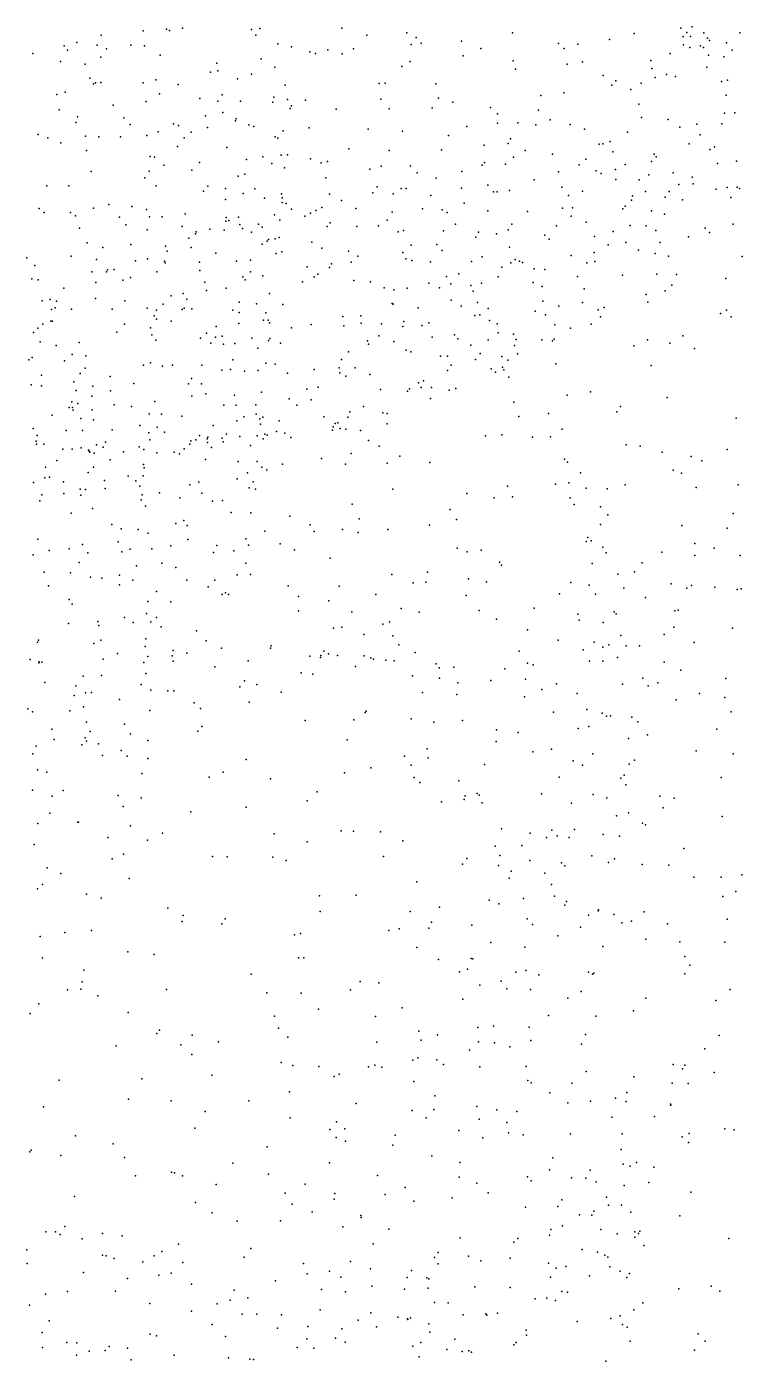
# Model space of a CAD drawing. Header units: metres. Extents: x -24.3 to 24.3, y -27.7 to 27.7.
# Drawn here: x 0.815 to 2.197, y -5.154 to -2.574 of the extents above; entities that cross this region are included whole.
import ezdxf

# ---------------------------------------------------------------- set-up
doc = ezdxf.new("R2010")
doc.units = ezdxf.units.M

msp = doc.modelspace()

# ---------------------------------------------------------------- linework, layer by layer
for p in [(1.085, -2.5789, 14.8495), (1.1156, -2.577, -6.9362), (1.249, -2.5796, -13.541), (1.2653, -2.5776, -8.8305), (1.4235, -2.5774, 14.67), (2.078, -2.5774, -28.8813), (2.1004, -2.5744, -12.3271), (0.9114, -2.6047, -13.5696), (0.9585, -2.5911, 9.9165), (1.0396, -2.5827, -3.152), (1.0903, -2.5815, 9.822), (1.2576, -2.5907, -7.2976), (1.4716, -2.5909, -13.4601), (1.5491, -2.5861, 10.4299), (1.5671, -2.5956, 9.549), (1.6548, -2.6025, 14.4863), (1.7531, -2.5864, -9.1632), (1.9406, -2.5992, -9.6224), (1.9884, -2.5877, 13.6384), (2.0828, -2.5932, -9.9064), (2.0901, -2.5859, -12.428), (2.0972, -2.5932, -12.1393), (2.1224, -2.5862, 24.7934), (2.1296, -2.5969, -10.0109), (2.1338, -2.6012, 13.2084), (2.192, -2.5862, 24.8951), (0.8264, -2.6259, 23.5468), (0.8871, -2.6113, -2.8687), (0.8938, -2.6195, 23.8898), (0.9506, -2.6098, -6.6113), (0.9689, -2.6171, -3.0043), (1.0161, -2.61, -3.3825), (1.0424, -2.6117, -13.5454), (1.0723, -2.6294, -6.824), (1.2995, -2.6077, -7.4637), (1.3263, -2.6134, -7.8506), (1.3616, -2.623, -13.4847), (1.3725, -2.6261, -8.9543), (1.3966, -2.619, 8.2476), (1.4239, -2.6268, -24.4037), (1.4461, -2.617, 9.543), (1.5573, -2.6091, 10.1223), (1.577, -2.606, -2.4255), (1.6575, -2.6307, -9.1128), (1.692, -2.6168, 11.4622), (1.842, -2.6069, -9.4158), (1.8532, -2.6165, -13.0829), (1.8796, -2.6083, -9.5081), (2.0577, -2.6259, -12.5603), (2.0833, -2.6094, 24.9473), (2.0956, -2.6143, -2.7984), (2.1164, -2.6112, 24.6147), (2.1218, -2.6143, -12.0182), (2.1316, -2.6292, 13.5189), (2.1667, -2.6058, 9.8444), (2.1776, -2.6196, 25.0834), (0.8798, -2.6418, 14.9427), (0.9276, -2.6466, -3.6885), (0.958, -2.6336, 23.62), (1.1817, -2.6448, -8.7489), (1.2675, -2.6363, -8.2326), (1.294, -2.6527, -8.0895), (1.5391, -2.6511, -9.0651), (1.5553, -2.6417, -13.3585), (1.7541, -2.6407, -13.164), (1.7591, -2.6567, -9.3222), (1.8585, -2.6466, 9.5216), (1.8883, -2.642, 14.1879), (2.0201, -2.6397, 9.6315), (2.0221, -2.6552, -12.7422), (2.1287, -2.6528, 25.1967), (2.1613, -2.6324, 24.2489), (0.9368, -2.6736, -2.9288), (0.9576, -2.6821, 24.0911), (1.0644, -2.6774, -3.2713), (1.1697, -2.662, -8.6226), (1.1839, -2.6595, 9.6547), (1.2218, -2.675, -8.4426), (1.2487, -2.6662, -8.8783), (1.9284, -2.6685, 24.837), (1.9528, -2.6791, -12.9105), (2.0284, -2.6725, -9.943), (2.0505, -2.667, -12.2882), (2.0681, -2.6705, 24.4668), (2.1571, -2.6806, 24.1351), (2.1686, -2.6775, -10.272), (0.8728, -2.7052, -3.808), (0.8891, -2.7007, 23.3631), (0.9439, -2.685, 9.8409), (0.9479, -2.6831, -13.4717), (1.0398, -2.6832, 9.7584), (1.0709, -2.7044, -13.458), (1.1073, -2.686, 7.7132), (1.1924, -2.7063, -13.4375), (1.3142, -2.6872, -7.6722), (1.4953, -2.6843, 9.0727), (1.5073, -2.6834, 9.4605), (1.6049, -2.6849, 11.1154), (1.8078, -2.7077, -13.0864), (1.8524, -2.7025, 24.9477), (1.945, -2.6873, -9.7974), (1.982, -2.6956, 25.1477), (2.0017, -2.6833, 24.5647), (2.1658, -2.707, -10.4306), (0.9819, -2.7263, -3.0086), (1.0453, -2.7192, -3.4013), (1.1494, -2.713, 23.872), (1.1841, -2.7185, 23.7403), (1.2279, -2.7185, -16.8502), (1.2899, -2.7201, -13.41), (1.2919, -2.7107, -7.4647), (1.3187, -2.7149, -7.7717), (1.3236, -2.7324, -7.971), (1.3261, -2.7276, -24.7395), (1.3534, -2.7163, -26.2088), (1.4123, -2.7338, -9.0733), (1.4987, -2.7143, 9.9234), (1.5147, -2.7331, -9.143), (1.5982, -2.7312, -26.895), (1.6104, -2.7123, -9.1829), (1.638, -2.7205, -13.2376), (1.7105, -2.7306, -9.3975), (1.997, -2.7242, -12.4642), (0.8771, -2.7348, -13.3939), (0.9098, -2.7599, 24.2314), (0.9129, -2.7486, 7.5124), (1.0023, -2.7508, -6.6887), (1.1599, -2.7469, -7.1059), (1.1936, -2.7401, 14.9226), (1.2178, -2.7564, 9.5636), (1.219, -2.7526, 23.554), (1.7244, -2.7428, 9.4112), (1.7636, -2.76, 24.7807), (1.8034, -2.7358, -9.5962), (1.8257, -2.7543, 24.662), (2.0023, -2.7502, -12.2071), (2.0536, -2.7539, -10.1757), (2.1625, -2.7416, -10.54), (2.1823, -2.7408, 9.7161), (0.8371, -2.7826, 15.2847), (1.0143, -2.7635, -13.3988), (1.047, -2.7847, 23.3205), (1.0688, -2.7776, -3.2984), (1.0985, -2.762, -1.954), (1.1079, -2.7651, 15.0271), (1.1321, -2.7781, -8.7618), (1.1642, -2.7694, -8.6436), (1.2435, -2.7642, -7.2877), (1.2537, -2.7674, -8.9742), (1.3103, -2.7759, 23.6868), (1.3602, -2.7696, 14.872), (1.4742, -2.7726, 10.2827), (1.5405, -2.7766, 14.7417), (1.6296, -2.7848, -9.3619), (1.665, -2.767, 14.6144), (1.7241, -2.7611, -13.1412), (1.798, -2.7644, 14.4538), (1.8645, -2.7634, -9.8102), (1.8919, -2.7722, 25.2483), (1.9755, -2.7784, -12.314), (2.0763, -2.7683, 24.2392), (2.1092, -2.7631, 25.3594), (2.1156, -2.7837, 24.0821), (2.1577, -2.7623, 23.9533), (0.8555, -2.7892, -2.8078), (0.8806, -2.7988, 23.176), (0.9283, -2.786, -3.76), (0.9539, -2.7875, 15.1254), (0.9962, -2.7874, -3.6004), (1.1059, -2.8058, 24.1711), (1.1188, -2.7891, -7.0182), (1.2014, -2.8078, 23.3603), (1.2944, -2.7873, -7.6263), (1.2999, -2.7901, 9.4737), (1.4369, -2.8102, 9.6169), (1.6981, -2.8032, -9.5579), (1.7446, -2.7999, -9.6638), (1.7495, -2.7912, 12.0192), (1.9203, -2.8013, -10.0487), (1.9278, -2.8006, -12.6749), (1.9415, -2.7966, -12.5568), (2.0944, -2.801, 9.578), (2.1344, -2.8116, -10.6105), (2.1431, -2.8068, -11.8084), (0.9302, -2.8135, -2.9129), (1.0531, -2.8255, -3.153), (1.0616, -2.8268, -3.4665), (1.1483, -2.837, -13.3262), (1.2392, -2.8311, 15.0023), (1.271, -2.8262, -8.2425), (1.3063, -2.8229, 23.4486), (1.3184, -2.8218, -9.1148), (1.363, -2.8298, 23.7958), (1.3957, -2.8349, 23.6011), (1.515, -2.8139, -16.8341), (1.6158, -2.8123, 9.3592), (1.699, -2.8366, 25.0473), (1.7553, -2.8263, 14.5605), (1.7778, -2.8134, -13.066), (1.8301, -2.821, -9.9231), (1.8946, -2.8304, -12.8386), (1.9469, -2.8161, 14.3081), (2.0217, -2.8348, -11.9661), (2.0266, -2.8206, -28.2878), (2.0308, -2.8257, -24.0585), (2.1859, -2.8341, 23.4322), (0.9389, -2.8546, 15.4264), (1.0512, -2.8535, -13.3069), (1.0799, -2.8422, 15.2168), (1.1337, -2.8517, 9.5674), (1.2234, -2.8631, -8.4402), (1.2362, -2.8596, -7.3661), (1.2879, -2.839, 24.0197), (1.3124, -2.8475, -7.9515), (1.3832, -2.8376, 8.766), (1.4777, -2.8499, -9.2645), (1.4996, -2.8443, 10.81), (1.5563, -2.8431, -13.2253), (1.5687, -2.8568, -2.3505), (1.655, -2.854, 24.8878), (1.6942, -2.8422, 24.7147), (1.7399, -2.8399, -9.7948), (1.842, -2.8549, -12.9674), (1.8821, -2.8416, 9.4158), (1.9148, -2.8527, -12.2539), (1.9246, -2.8581, -12.0908), (1.9518, -2.8507, 12.7591), (1.9708, -2.8409, -10.2325), (2.0162, -2.8608, -10.3517), (2.0632, -2.8568, 25.4587), (2.1491, -2.8386, 23.3092), (0.8533, -2.8823, 7.6814), (0.8958, -2.8822, 9.7639), (1.0428, -2.8664, 24.2953), (1.065, -2.882, -3.2516), (1.1647, -2.8825, -8.7025), (1.1985, -2.8872, -9.0147), (1.2552, -2.8878, -7.4709), (1.3928, -2.8666, 9.1414), (1.4918, -2.884, -9.3658), (1.5378, -2.8871, 11.0264), (1.548, -2.8874, 14.8211), (1.6056, -2.8673, -9.5531), (1.6546, -2.8866, 11.5653), (1.7057, -2.8808, 14.6642), (1.7951, -2.8703, -10.008), (1.8482, -2.8848, 14.4959), (1.953, -2.8695, -27.8997), (1.9976, -2.8705, 24.1802), (2.0741, -2.8791, 23.5572), (2.1002, -2.8653, -10.6974), (2.1023, -2.8782, 23.9121), (2.1463, -2.8883, 14.0041), (2.1675, -2.8851, -11.0346), (2.1873, -2.8845, 23.0568), (2.1915, -2.8872, -11.1422), (1.1565, -2.8925, -7.157), (1.1984, -2.9084, 8.4939), (1.2326, -2.8966, -9.1352), (1.2738, -2.9061, -7.6042), (1.3067, -2.8974, 23.2627), (1.3079, -2.9142, -8.1348), (1.3084, -2.9053, 9.3956), (1.3994, -2.8978, 23.9514), (1.4227, -2.9103, 23.3785), (1.4835, -2.8955, 23.5246), (1.5229, -2.8974, -9.4937), (1.5955, -2.9009, -9.648), (1.7166, -2.8936, 25.2186), (1.7236, -2.8937, 24.5293), (1.747, -2.8909, -13.0113), (1.8614, -2.9006, -12.7565), (1.8884, -2.8923, -12.5257), (1.983, -2.9098, -16.8301), (1.9852, -2.9011, 23.4012), (2.0098, -2.8931, -10.4593), (2.0481, -2.9041, 24.0319), (2.0557, -2.8932, -11.8187), (2.0816, -2.9093, -10.806), (2.175, -2.9045, 25.5289), (0.8385, -2.9255, -6.5731), (0.8487, -2.9335, -3.9328), (0.8995, -2.9336, 15.797), (0.9088, -2.9402, -3.8112), (0.9438, -2.9253, -1.7541), (0.9732, -2.9183, -6.7139), (1.0179, -2.9218, -6.8171), (1.0464, -2.9275, -3.1557), (1.121, -2.9363, 15.5318), (1.2936, -2.9381, -7.8815), (1.3159, -2.9164, -9.2614), (1.3261, -2.9268, -9.5002), (1.3629, -2.935, 15.0668), (1.3735, -2.9294, 10.0904), (1.3848, -2.9237, 10.4599), (1.4504, -2.9256, -9.6198), (1.5204, -2.9329, 23.6717), (1.5793, -2.9264, -9.7587), (1.6171, -2.9282, 25.0628), (1.627, -2.9338, 24.6081), (1.6599, -2.9152, -9.8627), (1.7057, -2.9301, 11.8562), (1.7818, -2.9317, 9.319), (1.85, -2.9251, -12.11), (1.8664, -2.9404, 23.2082), (1.8687, -2.9248, 25.4238), (1.9663, -2.9263, 23.5166), (1.9706, -2.9213, 23.1406), (2.0218, -2.9306, 14.2976), (2.047, -2.937, -28.7255), (0.9169, -2.9636, -13.1415), (0.9939, -2.9425, -3.6027), (1.0064, -2.9572, 15.8761), (1.0517, -2.9419, -6.9294), (1.0765, -2.9422, 15.6931), (1.1151, -2.9607, 15.8117), (1.1685, -2.9658, -9.6154), (1.1993, -2.9504, -9.522), (1.1997, -2.9435, -9.2652), (1.2053, -2.9493, -13.216), (1.2239, -2.9428, 15.3008), (1.2263, -2.9565, -8.5003), (1.2317, -2.9644, 15.5833), (1.2627, -2.9562, -8.3503), (1.2698, -2.9621, 15.4138), (1.3039, -2.9481, -9.6285), (1.3522, -2.9408, -13.2011), (1.3952, -2.9606, 24.0868), (1.4012, -2.9532, -2.1628), (1.4527, -2.9605, -9.8643), (1.4943, -2.9596, -13.1303), (1.5111, -2.9484, 23.7981), (1.6427, -2.9562, -9.9615), (1.7518, -2.956, 24.3774), (1.8378, -2.9593, -12.6317), (1.8953, -2.9524, -10.3337), (1.9802, -2.9584, -10.6122), (2.011, -2.9591, 12.9553), (2.1255, -2.9635, -11.6108), (2.1795, -2.9559, -11.287), (0.9316, -2.9919, 22.9844), (1.0473, -2.9672, -3.4535), (1.1279, -2.983, 9.494), (1.1409, -2.9745, 23.085), (1.1418, -2.9712, -9.035), (1.1962, -2.968, -8.6371), (1.2488, -2.9713, -9.7368), (1.2794, -2.9891, 9.3072), (1.2817, -2.986, -9.8471), (1.2948, -2.9843, -7.9762), (1.3021, -2.9821, -8.2357), (1.3656, -2.991, 15.3336), (1.5321, -2.9709, -29.585), (1.5427, -2.9686, 24.8492), (1.6198, -2.9691, -27.1999), (1.6825, -2.9815, 9.2748), (1.6872, -2.9718, -10.0492), (1.7221, -2.9748, 23.3091), (1.7449, -2.967, -12.9288), (1.8155, -2.9771, -12.504), (1.8237, -2.9854, 23.5398), (1.9115, -2.9798, -10.4323), (1.9473, -2.9705, 25.5219), (1.9718, -2.9915, -10.7153), (2.0299, -2.9685, 23.8601), (2.0384, -2.9913, -11.7106), (2.0934, -2.9805, 14.2075), (2.1335, -2.9722, -11.1395), (0.9006, -3.0177, 16.0302), (0.962, -3.0012, -3.0044), (1.0158, -2.9954, 9.6067), (1.0827, -2.9986, -9.3338), (1.0859, -3.0085, 16.01), (1.1323, -3.0011, -9.1344), (1.18, -3.0124, -9.8905), (1.2696, -2.9946, 15.8488), (1.2966, -3.0129, -8.1066), (1.3077, -3.0093, 9.5798), (1.3848, -3.0025, 23.1802), (1.4365, -3.0084, 9.3198), (1.4545, -3.0177, -10.0057), (1.5412, -3.0106, 24.6852), (1.5575, -2.9965, 14.9089), (1.6067, -2.9954, 23.3322), (1.617, -3.0073, 25.2531), (1.7475, -3.0003, -12.8285), (1.8666, -3.0167, 9.3432), (1.911, -3.011, 24.0889), (1.938, -2.9959, -11.8632), (1.9965, -3.0065, -10.8279), (2.0289, -3.0126, 22.9283), (2.0543, -3.0181, 9.4542), (0.8151, -3.0213, 22.9182), (0.8304, -3.0361, -4.0008), (0.9495, -3.0247, 24.4823), (0.9836, -3.0436, 8.4538), (1.0246, -3.027, -9.603), (1.0478, -3.0231, -9.4664), (1.0811, -3.0278, -9.23), (1.0823, -3.0311, -9.8888), (1.1488, -3.0295, -8.8557), (1.2197, -3.0278, -7.5353), (1.2472, -3.0259, -7.633), (1.3562, -3.0387, -13.0972), (1.3995, -3.0396, -24.7798), (1.4034, -3.0326, 15.6521), (1.4416, -3.0295, 15.2501), (1.5469, -3.0229, 23.9428), (1.5586, -3.0263, -13.0293), (1.5947, -3.0289, -10.0856), (1.6737, -3.0282, -10.1516), (1.6942, -3.0195, 23.1782), (1.7325, -3.0393, -12.1452), (1.7499, -3.0311, -12.4236), (1.7581, -3.0247, -12.6244), (1.7664, -3.0278, 14.7118), (1.7726, -3.0302, 25.4369), (1.7951, -3.0425, 24.2012), (1.8153, -3.0437, -11.9876), (1.8969, -3.0306, 23.7391), (1.9122, -3.0282, -10.634), (2.197, -3.0189, 22.8773), (0.8245, -3.0619, -6.6482), (0.8371, -3.0634, -12.9429), (0.9408, -3.0483, -9.7084), (0.9482, -3.069, -9.8824), (0.9687, -3.0482, -3.1103), (0.9705, -3.0443, -3.6182), (1.0006, -3.0641, 16.1087), (1.0152, -3.0589, -13.0442), (1.0661, -3.048, 22.9842), (1.149, -3.0456, 24.3943), (1.1588, -3.0679, -13.0933), (1.2325, -3.0577, 23.0343), (1.2369, -3.0634, 16.0387), (1.2473, -3.0479, -9.9841), (1.2711, -3.0558, -25.0635), (1.3475, -3.0674, 23.0819), (1.3703, -3.0578, -17.0342), (1.377, -3.0525, 24.2388), (1.4468, -3.0651, 15.762), (1.4789, -3.0676, 15.5526), (1.6259, -3.057, -12.9415), (1.6492, -3.0524, 23.7516), (1.7253, -3.058, -10.2768), (1.7933, -3.069, -10.4036), (1.8784, -3.0574, 14.5804), (1.9659, -3.0546, 14.4593), (2.032, -3.0525, -11.0548), (2.0701, -3.0532, 13.147), (2.165, -3.0608, 14.1413), (0.8861, -3.0801, -3.8496), (1.0936, -3.0944, -10.0141), (1.1171, -3.0901, 16.1433), (1.1623, -3.0846, -7.4127), (1.1997, -3.0797, -1.9013), (1.2839, -3.0901, -10.0789), (1.5054, -3.079, 24.1488), (1.5239, -3.083, 15.4101), (1.5497, -3.0801, 24.5044), (1.5914, -3.07, 15.0176), (1.6122, -3.079, 23.087), (1.6342, -3.0711, 24.3377), (1.6726, -3.0748, -12.7768), (1.6773, -3.0858, -12.3705), (1.6931, -3.0699, -12.5426), (1.8106, -3.0765, 24.0281), (1.8916, -3.0812, 22.9176), (2.011, -3.0922, -11.5557), (2.0478, -3.0849, -11.4606), (2.0609, -3.0738, 25.5977), (0.8444, -3.1045, -12.8258), (0.8598, -3.1015, -9.9733), (0.8629, -3.1211, 9.7589), (0.8695, -3.1177, 22.8702), (0.8725, -3.1052, -2.9254), (0.901, -3.1201, -3.7595), (0.9473, -3.0996, -10.0277), (0.9795, -3.1207, -3.5201), (1.0045, -3.1044, -7.0307), (1.0475, -3.1186, 24.484), (1.0785, -3.1107, -7.2055), (1.1148, -3.1213, -9.0668), (1.1187, -3.1184, -7.3212), (1.1237, -3.1013, -8.9431), (1.1335, -3.1197, -12.9729), (1.2254, -3.1066, 9.9567), (1.2588, -3.1102, -13.0563), (1.3096, -3.1116, 24.4148), (1.5207, -3.1095, -10.2019), (1.5228, -3.1104, 25.1236), (1.5711, -3.1179, 15.2341), (1.6347, -3.1028, -12.6836), (1.6539, -3.1149, -10.3359), (1.6854, -3.1076, 23.9209), (1.706, -3.1191, -11.9817), (1.8119, -3.1049, -11.8675), (1.8423, -3.1147, 23.883), (1.8885, -3.1072, -11.7594), (1.9304, -3.1174, -10.9982), (2.0147, -3.1067, -11.2851), (0.8611, -3.1437, -6.7673), (0.8642, -3.1434, -12.7243), (1.0611, -3.1332, 9.5595), (1.0652, -3.1398, -26.2364), (1.0657, -3.1221, 9.3916), (1.0939, -3.1438, -9.1809), (1.2128, -3.1224, 9.4071), (1.2251, -3.1267, -8.6701), (1.2719, -3.1417, -7.9959), (1.2768, -3.1274, -26.6848), (1.2811, -3.1414, -8.0983), (1.2835, -3.1466, -8.2084), (1.4252, -3.1344, -12.9239), (1.46, -3.133, 24.9249), (1.5434, -3.1441, -12.8497), (1.5918, -3.1465, -12.1073), (1.6802, -3.1329, 24.1374), (1.6901, -3.1316, 12.0248), (1.7085, -3.142, -10.4393), (1.7971, -3.1244, 9.2996), (1.8167, -3.1315, -10.6438), (1.9185, -3.1214, -17.0575), (1.923, -3.135, -11.1469), (2.1548, -3.1285, -2.7001), (2.1662, -3.1223, 9.5439), (2.1752, -3.1353, 22.7609), (0.828, -3.1657, -9.6854), (0.8363, -3.1573, -10.1575), (0.8456, -3.1493, 24.612), (0.9885, -3.1651, -9.3767), (1.0035, -3.1494, 16.2286), (1.0536, -3.1562, 22.8912), (1.0561, -3.1702, -12.7777), (1.1619, -3.1666, -7.517), (1.1804, -3.1537, -29.525), (1.1923, -3.1724, -10.1979), (1.2242, -3.148, -12.9135), (1.3262, -3.1563, -12.8612), (1.3642, -3.1497, 9.3182), (1.4276, -3.1524, 16.0609), (1.461, -3.1472, 23.0048), (1.4949, -3.1721, 9.2827), (1.5, -3.1485, 24.3941), (1.5413, -3.1539, -12.6827), (1.5782, -3.1518, -12.3386), (1.641, -3.1699, 22.9675), (1.7234, -3.1486, -2.34), (1.7251, -3.1658, 25.4614), (1.7552, -3.1684, -11.779), (1.8347, -3.1509, 14.7159), (1.8653, -3.1568, -11.6145), (1.9053, -3.1496, -11.4962), (2.0821, -3.1717, 14.3358), (0.8405, -3.1833, -2.9853), (0.8719, -3.1909, 16.2708), (0.9161, -3.1846, -6.943), (1.0643, -3.1803, -10.1672), (1.1502, -3.1765, 16.2568), (1.1703, -3.1863, -12.7657), (1.1796, -3.1745, 10.2511), (1.1949, -3.1881, -7.6672), (1.2167, -3.1869, -8.7635), (1.2498, -3.1765, -7.8513), (1.2613, -3.196, -8.5865), (1.282, -3.1809, 16.2227), (1.2842, -3.1772, -8.4598), (1.305, -3.1864, -12.7469), (1.4731, -3.1817, -12.5475), (1.4748, -3.188, -12.4231), (1.5237, -3.1829, 25.2243), (1.5978, -3.1747, -24.6043), (1.6473, -3.1774, 15.5509), (1.6729, -3.1898, 15.1973), (1.7064, -3.1795, -10.6159), (1.7568, -3.1908, 14.8649), (1.7602, -3.1791, -10.8428), (1.8097, -3.1796, -11.0769), (1.8305, -3.1817, 25.5592), (1.8339, -3.1782, 12.5284), (1.9876, -3.1912, 25.6066), (2.0141, -3.1797, 9.3997), (2.0572, -3.186, 22.7596), (2.1046, -3.1962, 25.6393), (0.8185, -3.218, -4.1269), (0.825, -3.214, -12.4697), (0.8878, -3.2202, -10.2509), (0.9025, -3.2081, -3.2038), (0.9288, -3.2108, -9.4891), (1.054, -3.2239, -9.2405), (1.2128, -3.2182, 24.5017), (1.4226, -3.2178, -12.3333), (1.4363, -3.2026, 24.6193), (1.5474, -3.1996, 16.0159), (1.5568, -3.2031, -11.9868), (1.6138, -3.2114, -11.8643), (1.6278, -3.2113, 15.9045), (1.6819, -3.2178, 15.7314), (1.6906, -3.206, 15.3752), (1.7327, -3.2116, -11.6679), (1.7444, -3.2191, -27.765), (1.7625, -3.2069, -11.1642), (0.8431, -3.2482, 9.8131), (0.9178, -3.2445, -12.4215), (0.9275, -3.2342, -3.3265), (1.0402, -3.2283, -12.5838), (1.0773, -3.2305, -7.3591), (1.0966, -3.2284, -9.0674), (1.1531, -3.2283, -12.5959), (1.1916, -3.238, 10.5653), (1.2086, -3.2367, -17.2526), (1.2355, -3.24, 22.858), (1.262, -3.2389, -8.0547), (1.2764, -3.225, -8.3011), (1.2945, -3.2265, -12.5839), (1.3183, -3.2438, -10.3545), (1.3701, -3.2372, -12.431), (1.418, -3.2336, -10.3924), (1.4197, -3.2435, 24.819), (1.4313, -3.2501, 25.0131), (1.4495, -3.2339, -12.1761), (1.4772, -3.2467, -12.0292), (1.6278, -3.2392, -10.9997), (1.6347, -3.2288, -10.8393), (1.7119, -3.2354, 9.2701), (1.7202, -3.2421, -11.3928), (1.7335, -3.2324, -11.5097), (1.7361, -3.2379, 15.0006), (1.8366, -3.2262, 22.7989), (2.0212, -3.2295, 14.4484), (0.8236, -3.2667, -3.1057), (0.8435, -3.2688, -9.6037), (0.9057, -3.261, 22.7952), (0.9422, -3.269, -7.1126), (0.9757, -3.2505, 9.8041), (1.0219, -3.2641, -12.4256), (1.1272, -3.265, -12.4442), (1.133, -3.2545, -8.9301), (1.1523, -3.2647, 16.3582), (1.3555, -3.2753, 22.8403), (1.3779, -3.2711, -12.2338), (1.4979, -3.2758, -10.5762), (1.5541, -3.2745, -10.7802), (1.5718, -3.2625, 9.2616), (1.5768, -3.2716, -11.1141), (1.5809, -3.259, -11.7554), (1.5967, -3.272, -11.2458), (1.6436, -3.2738, 25.4281), (1.7463, -3.2518, 15.5077), (0.9016, -3.2994, -3.6996), (0.91, -3.2773, -3.5936), (0.9405, -3.2883, 16.3952), (0.9768, -3.2783, -12.3332), (1.062, -3.2986, -1.6141), (1.1334, -3.2886, -12.3434), (1.1604, -3.2843, -7.6747), (1.2161, -3.2866, -8.7953), (1.2685, -3.2805, -12.321), (1.3219, -3.2939, -10.4406), (1.3642, -3.2955, 24.5795), (1.5501, -3.2787, 16.1646), (1.5946, -3.2931, -11.4735), (1.6309, -3.2771, -11.567), (1.7559, -3.3002, 15.8331), (1.8588, -3.2868, -17.3012), (1.904, -3.28, -28.3486), (2.0519, -3.2908, 13.2479), (0.8638, -3.3251, -3.3011), (0.897, -3.3102, -12.1419), (0.9033, -3.3103, -3.4463), (0.9042, -3.3157, -3.8307), (0.9135, -3.3028, 24.6889), (0.9409, -3.3147, -10.4498), (0.9836, -3.3055, -9.3576), (1.0174, -3.3082, 22.745), (1.0513, -3.323, -9.2255), (1.0751, -3.3235, -10.4579), (1.1143, -3.327, -12.1836), (1.1953, -3.3062, -7.8321), (1.2192, -3.3061, 22.76), (1.2572, -3.305, 10.8507), (1.2577, -3.3232, -8.1548), (1.3365, -3.3057, -12.0744), (1.4388, -3.319, -11.8562), (1.4651, -3.3084, -10.7523), (1.5025, -3.3205, -11.2759), (1.5112, -3.3221, -11.654), (1.8229, -3.322, 15.7252), (1.9548, -3.3188, 9.3942), (1.962, -3.3087, 13.0088), (0.8272, -3.3512, 24.9055), (0.9195, -3.3319, 10.0352), (0.9438, -3.3342, -7.1924), (1.0332, -3.3451, -12.1106), (1.067, -3.3483, -7.4806), (1.1748, -3.3453, -10.505), (1.2209, -3.3361, -12.0398), (1.2343, -3.3287, -8.0057), (1.2651, -3.3321, -8.3339), (1.2662, -3.3428, -8.4755), (1.271, -3.3294, -8.6818), (1.3023, -3.3364, -11.9301), (1.3887, -3.3283, -10.6618), (1.407, -3.3479, -11.1758), (1.4105, -3.3414, -11.7553), (1.4155, -3.3401, -11.0737), (1.4204, -3.3512, -11.3292), (1.4313, -3.3525, -11.5929), (1.4352, -3.3289, -10.974), (1.511, -3.3421, 16.2847), (1.7655, -3.3279, 25.5418), (1.849, -3.3521, 15.5539), (2.1854, -3.3311, -19.375), (0.8331, -3.3756, -11.0765), (0.8346, -3.3646, -7.0216), (0.8912, -3.3546, -9.4961), (0.9222, -3.3548, -11.9836), (0.9668, -3.3777, -10.7231), (0.9795, -3.3535, -26.6679), (1.0503, -3.3596, -25.585), (1.0527, -3.3728, -10.6585), (1.0806, -3.3583, 9.575), (1.1316, -3.375, -11.1549), (1.1415, -3.373, -10.8278), (1.1483, -3.3643, -8.9156), (1.1631, -3.3709, -10.7234), (1.1637, -3.3779, -11.4863), (1.1645, -3.3677, -10.6127), (1.1923, -3.3696, -11.0174), (1.194, -3.3765, -7.9248), (1.2005, -3.3622, -11.9057), (1.2266, -3.3666, 9.4562), (1.2596, -3.3649, -11.2029), (1.2716, -3.3712, -11.6125), (1.2744, -3.3619, -10.7237), (1.2791, -3.3638, -11.3511), (1.297, -3.3569, -11.81), (1.3136, -3.3602, -11.1051), (1.3246, -3.3684, -11.7027), (1.4056, -3.3542, -11.4935), (1.4593, -3.3552, 22.7751), (1.4751, -3.3744, 11.8056), (1.7011, -3.3651, 22.7478), (1.7326, -3.3634, 16.0441), (1.7915, -3.3681, -28.9636), (1.8267, -3.3672, 15.1003), (0.8335, -3.3812, -11.3829), (0.8481, -3.3814, -11.7377), (0.8848, -3.3907, -3.5699), (0.9027, -3.3909, -11.5891), (0.92, -3.3887, 9.7968), (0.9338, -3.3929, -3.947), (0.9351, -3.395, -11.2845), (0.9369, -3.3965, -3.7459), (0.9447, -3.3986, -11.4066), (0.9495, -3.3824, -10.8571), (0.9622, -3.3874, -11.0311), (1.0019, -3.3961, -11.8812), (1.0318, -3.3864, -11.3359), (1.0408, -3.3914, -11.4788), (1.0659, -3.3979, -9.1085), (1.0995, -3.3968, -11.8256), (1.1101, -3.3998, 24.5927), (1.119, -3.3904, -11.6621), (1.1299, -3.381, -7.7085), (1.1719, -3.388, -11.7473), (1.247, -3.3838, 16.4514), (1.4412, -3.3995, -27.382), (1.4954, -3.385, 25.2663), (1.5354, -3.4046, 9.3479), (1.973, -3.3825, 25.6411), (2, -3.3853, -2.4496), (2.0419, -3.3969, 14.4642), (2.098, -3.4049, -24.1332), (2.1678, -3.3918, 14.2577), (0.8513, -3.4257, -7.1755), (0.8729, -3.4127, -1.3436), (0.9436, -3.4259, -4.0792), (0.976, -3.4113, -7.3501), (1.04, -3.4203, 22.565), (1.0414, -3.427, 16.521), (1.1603, -3.4112, 22.6092), (1.2231, -3.4147, 24.5585), (1.2596, -3.4149, -8.5601), (1.2686, -3.4258, 11.1773), (1.3091, -3.4201, 24.6902), (1.384, -3.4093, 22.6839), (1.4305, -3.4201, 16.4106), (1.5109, -3.4183, -1.9462), (1.5931, -3.417, -29.2353), (1.8536, -3.4101, 22.6973), (1.8596, -3.416, 15.8323), (2.1191, -3.4133, -18.3551), (0.8279, -3.4552, 10.3559), (0.8497, -3.4464, 22.3267), (0.8585, -3.445, 22.1654), (0.8855, -3.4539, 10.6), (0.9336, -3.4358, 22.4311), (0.9647, -3.4514, -9.3519), (1.0106, -3.4429, 24.6823), (1.0253, -3.4524, -7.5238), (1.0399, -3.4427, 9.7108), (1.1469, -3.4545, -7.8766), (1.2211, -3.4481, -8.8101), (1.241, -3.437, -1.6808), (1.2524, -3.4544, -8.3812), (1.2784, -3.4312, 22.6226), (1.8621, -3.4562, 14.8774), (1.8847, -3.4368, -17.6845), (2.0634, -3.4314, 22.6445), (2.0796, -3.4374, 9.5612), (0.8438, -3.479, -9.5333), (0.8864, -3.4764, -3.5093), (0.9179, -3.4684, -4.1799), (0.9195, -3.4801, -7.3943), (0.9282, -3.4688, 21.9181), (0.9661, -3.467, -3.8213), (1.0332, -3.4626, 22.1455), (1.0375, -3.4791, 21.996), (1.071, -3.4754, 22.3443), (1.1296, -3.4601, 9.618), (1.1532, -3.4758, -8.9243), (1.2444, -3.4654, -8.2551), (1.2565, -3.4686, 22.4913), (1.522, -3.4686, 22.6553), (1.6651, -3.4767, 25.4718), (1.7436, -3.4623, 16.1401), (1.8359, -3.4586, 15.9828), (1.8954, -3.4661, 15.2354), (1.936, -3.4675, 9.468), (1.9705, -3.4598, 14.5678), (2.1081, -3.4652, 14.3412), (2.1892, -3.4601, 16.8135), (0.8401, -3.4907, 21.8039), (0.9418, -3.5054, 9.9083), (1.036, -3.4889, -29.3353), (1.0441, -3.5013, -7.6529), (1.1105, -3.485, -9.0207), (1.1738, -3.4917, 22.1779), (1.1931, -3.4904, 22.3255), (1.4431, -3.4975, 22.5464), (1.6328, -3.5075, 12.3292), (1.7179, -3.4851, 22.6845), (1.7532, -3.483, 12.571), (1.8648, -3.485, 25.6074), (1.8721, -3.4982, -18.0345), (1.923, -3.5026, 14.6689), (0.9005, -3.5146, 16.5667), (1.1185, -3.5288, 21.914), (1.2099, -3.5136, -17.5847), (1.2475, -3.5142, -8.4866), (1.3231, -3.5206, 22.3207), (1.457, -3.5254, 9.4458), (1.6452, -3.527, 9.4315), (1.9372, -3.5179, 15.4061), (2.1792, -3.515, 16.4397), (0.9793, -3.5365, -7.5646), (0.9971, -3.5447, -3.8923), (1.0302, -3.5462, 11.1456), (1.0494, -3.5531, -7.7487), (1.1025, -3.5348, 24.6643), (1.1249, -3.5385, 16.6077), (1.2746, -3.5494, 11.4909), (1.3623, -3.5371, 16.5586), (1.3701, -3.55, 24.8774), (1.4245, -3.5462, 25.06), (1.4549, -3.552, 25.18), (1.5126, -3.5464, 25.2879), (1.5926, -3.5378, 16.4018), (1.9228, -3.5366, 15.884), (2.0805, -3.5382, 9.6522), (2.1677, -3.5435, 9.7855), (0.8363, -3.5648, -4.4554), (0.8966, -3.5836, -17.6592), (0.9223, -3.5754, -4.2818), (0.9914, -3.5703, -3.7611), (1.0148, -3.5844, -9.2278), (1.0566, -3.5836, 9.8654), (1.093, -3.578, -25.3615), (1.1259, -3.5654, 21.7806), (1.182, -3.577, -8.8614), (1.238, -3.5646, -8.3566), (1.2434, -3.5767, 21.9493), (1.3042, -3.5738, 9.5589), (1.3321, -3.5853, 24.753), (1.6464, -3.5821, 22.5576), (1.8956, -3.5696, 22.614), (1.8986, -3.5618, -19.0735), (1.9052, -3.5683, 14.9095), (1.9276, -3.5803, 15.0433), (2.1056, -3.5736, 13.5904), (2.1427, -3.5826, 14.2593), (0.8269, -3.5949, -3.428), (0.8581, -3.587, -7.4542), (0.916, -3.6103, -9.3578), (0.9326, -3.5913, -3.5769), (0.9983, -3.5892, -4.1327), (1.0759, -3.6111, -9.0652), (1.1758, -3.5909, -8.181), (1.2147, -3.5872, -8.6382), (1.238, -3.6114, 24.6469), (1.4011, -3.6017, 22.2074), (1.6658, -3.5894, -28.193), (1.6928, -3.5864, 16.3233), (1.7282, -3.6091, -2.0288), (1.9342, -3.5916, 14.7602), (2.0034, -3.6107, 14.4751), (2.0413, -3.5899, 22.6018), (2.1053, -3.5968, 17.0673), (2.193, -3.5968, 9.9499), (0.8482, -3.6288, 21.5778), (0.8994, -3.6297, -4.3737), (0.994, -3.6344, 16.6758), (1.0267, -3.6163, -27.2779), (1.1029, -3.62, -8.0049), (1.2213, -3.6337, -8.4992), (1.2467, -3.633, -29.0862), (1.5198, -3.6331, 22.3545), (1.5889, -3.6287, 25.3491), (1.7318, -3.6149, 25.4925), (1.9068, -3.6118, 13.1223), (1.9565, -3.6327, 15.2174), (1.9886, -3.6282, -2.2761), (0.8567, -3.6553, 16.6698), (0.9381, -3.6382, -7.6654), (0.9597, -3.6406, 24.8438), (0.9941, -3.6529, -3.6868), (1.02, -3.6442, -3.8209), (1.124, -3.6444, 21.686), (1.1654, -3.657, 9.9124), (1.178, -3.644, -8.7142), (1.3197, -3.6554, 11.7929), (1.4185, -3.6557, 22.057), (1.5611, -3.6496, -18.1374), (1.5859, -3.6483, 16.4835), (1.6683, -3.6417, -28.5571), (1.7032, -3.6474, -18.5496), (1.866, -3.6484, 9.5801), (1.9015, -3.6539, 25.5875), (1.9681, -3.6599, 15.7639), (2.0598, -3.6515, 14.3598), (2.0898, -3.6597, 16.1849), (2.0986, -3.6547, 9.8647), (2.1439, -3.6578, 10.1154), (2.1868, -3.6625, 10.3714), (2.195, -3.6612, 25.6378), (0.8969, -3.6818, 11.3495), (1.0486, -3.6856, -3.9759), (1.0654, -3.6663, 10.0264), (1.0929, -3.6863, -8.9265), (1.192, -3.6717, -17.9476), (1.1989, -3.6685, 16.6679), (1.2044, -3.6717, -8.4011), (1.3397, -3.6758, 21.8734), (1.398, -3.6839, 9.6481), (1.4894, -3.6716, 16.5488), (1.6633, -3.6737, 9.5349), (1.8441, -3.6703, 22.5514), (1.9134, -3.6714, 16.0466), (2.0103, -3.6775, 9.7785), (0.9025, -3.6905, -3.5288), (1.0462, -3.7088, 21.5662), (1.3399, -3.7037, 24.8072), (1.4425, -3.7056, -27.9069), (1.5381, -3.6989, -28.9243), (1.5725, -3.7062, 9.6096), (1.6889, -3.7027, 22.4421), (1.7949, -3.6984, 16.2403), (1.8793, -3.7096, 9.7158), (1.9498, -3.7056, 16.543), (1.9536, -3.7092, 15.894), (2.0664, -3.7037, 9.9833), (2.0733, -3.7021, 17.3152), (0.8957, -3.7279, 10.2985), (0.9524, -3.7239, -9.1662), (0.954, -3.7319, -4.3117), (1.0039, -3.7162, -7.9259), (1.0205, -3.7261, 11.6422), (1.0545, -3.7244, 10.2106), (1.0651, -3.7165, -8.0485), (1.0742, -3.7345, -4.0807), (1.4071, -3.737, 16.635), (1.4237, -3.735, -1.6409), (1.5025, -3.7295, 25.1675), (1.5156, -3.7245, 22.1025), (1.722, -3.7193, 9.6828), (1.7824, -3.74, -24.5273), (1.8818, -3.7216, -19.736), (1.9283, -3.7261, 14.9689), (2.065, -3.7348, 25.5864), (2.178, -3.7372, 14.1179), (0.8357, -3.7638, 10.4289), (0.8373, -3.7601, -3.4471), (0.9577, -3.7603, 24.9069), (1.045, -3.7574, -3.7548), (1.1424, -3.742, -8.6622), (1.1616, -3.7616, 10.3191), (1.4657, -3.7493, 9.7536), (1.522, -3.7518, 12.3135), (1.8415, -3.7601, 25.496), (1.9108, -3.7639, 14.7148), (1.9621, -3.7514, 15.1382), (2.0464, -3.7494, 10.2777), (2.1041, -3.7647, 10.5108), (0.9445, -3.7663, 21.4726), (0.9904, -3.7862, 10.523), (1.0436, -3.7722, -8.9178), (1.0485, -3.7917, 16.7908), (1.096, -3.7906, -8.2544), (1.0976, -3.78, -8.7903), (1.1241, -3.7855, -8.4572), (1.1911, -3.7755, 10.4902), (1.2856, -3.7757, 10.4104), (1.2869, -3.7712, 10.1664), (1.3615, -3.7909, 10.5654), (1.3831, -3.7898, 21.7711), (1.3885, -3.7817, 10.2477), (1.3974, -3.7868, 24.9226), (1.415, -3.7896, 10.0848), (1.4667, -3.7903, 21.8962), (1.5338, -3.7693, -18.9934), (1.5651, -3.7842, 9.8608), (1.7663, -3.7816, 12.8774), (1.8898, -3.7789, 16.1539), (1.9277, -3.7735, 13.302), (1.9395, -3.7693, 9.9265), (1.9727, -3.7712, 22.5151), (1.9984, -3.7712, 15.6586), (0.8214, -3.7975, -4.5189), (0.8384, -3.8039, 25.1449), (0.8387, -3.8018, 10.7583), (0.8441, -3.8027, 10.8983), (0.9626, -3.7969, -7.9899), (1.0407, -3.8036, 10.8671), (1.0978, -3.8005, 10.7208), (1.1783, -3.8118, 16.7622), (1.2426, -3.8001, 10.7517), (1.3822, -3.7938, 12.129), (1.4499, -3.8113, 10.6514), (1.4796, -3.7945, 10.5025), (1.4848, -3.7968, -24.8703), (1.5086, -3.7989, 10.2897), (1.5245, -3.8004, 16.5944), (1.6057, -3.8061, 10.4756), (1.6112, -3.8134, 10.1843), (1.6401, -3.8124, 10.0618), (1.7386, -3.8153, 10.3826), (1.782, -3.8049, 9.9455), (1.7932, -3.8077, 10.1404), (1.9021, -3.801, 10.4122), (1.9278, -3.8007, 17.1055), (1.956, -3.7934, 14.4493), (2.0458, -3.8026, 17.5608), (0.8498, -3.8418, 11.3791), (0.924, -3.8299, -3.5613), (0.959, -3.8287, -18.198), (1.0451, -3.8246, -4.163), (1.2352, -3.8387, 10.8846), (1.3448, -3.8236, -28.717), (1.3675, -3.8261, 16.7068), (1.5597, -3.8291, 10.5912), (1.6119, -3.8336, -1.7629), (1.6473, -3.8425, 12.673), (1.711, -3.838, 16.421), (1.7782, -3.8354, 22.385), (2.0049, -3.8338, 10.5326), (2.0339, -3.8428, 15.7333), (2.0782, -3.8183, -2.1917), (2.1649, -3.834, 10.5985), (0.9061, -3.8673, -0.9836), (0.9097, -3.8483, -9.0818), (0.928, -3.8619, -28.1598), (0.9401, -3.8611, 11.9251), (1.0355, -3.8461, -8.8332), (1.0546, -3.8571, 21.4636), (1.0874, -3.8578, -8.6725), (1.0991, -3.8579, 11.0738), (1.2266, -3.8505, -18.5336), (1.2591, -3.8458, 21.5995), (1.3063, -3.8604, 24.7844), (1.5791, -3.8616, 21.9696), (1.6454, -3.865, 22.0894), (1.7761, -3.8694, 25.3846), (1.81, -3.8555, 10.5266), (1.8384, -3.8448, 16.8923), (1.8778, -3.8631, 16.3393), (1.9655, -3.8455, 15.8489), (2.0154, -3.8482, 14.3105), (2.1144, -3.863, 14.1496), (0.8171, -3.8931, -3.4436), (0.9246, -3.8891, 25.009), (0.9938, -3.8751, -8.1919), (1.1385, -3.8813, 24.7681), (1.1503, -3.8923, -28.4245), (1.2443, -3.8798, -25.123), (1.8964, -3.8943, 14.4821), (2.0693, -3.8755, 15.4741), (2.1632, -3.8707, 25.5451), (0.8261, -3.8989, -4.5312), (0.8981, -3.8969, -8.0458), (0.9304, -3.9185, -4.3952), (1.0523, -3.8962, -3.9686), (1.3528, -3.9156, 10.9124), (1.4463, -3.9144, 10.826), (1.4684, -3.8997, 16.6575), (1.4706, -3.8973, 21.7536), (1.5573, -3.9124, 25.1454), (1.6014, -3.9185, 10.7078), (1.6565, -3.9152, 16.4946), (1.832, -3.899, 16.2541), (1.9262, -3.9015, 25.4633), (1.9344, -3.9073, 16.0154), (1.9425, -3.9066, 14.9929), (1.9838, -3.909, 15.3189), (1.9954, -3.9181, 15.5761), (2.1758, -3.8984, 17.9277), (0.863, -3.932, -25.5312), (0.9372, -3.9368, -8.8779), (1.0038, -3.9226, -4.2249), (1.0152, -3.9414, -3.7088), (1.1455, -3.9359, 12.1796), (1.1528, -3.9267, 21.4752), (1.7219, -3.9337, 10.6619), (1.764, -3.9383, 16.3518), (1.8801, -3.9307, 17.3806), (1.9008, -3.927, 14.8433), (2.0141, -3.943, 22.426), (2.1481, -3.9322, 14.8482), (0.8332, -3.9649, -18.4898), (0.8678, -3.952, -8.9955), (0.921, -3.9627, 11.3486), (0.9275, -3.9491, -3.5699), (0.9301, -3.9553, -8.263), (0.9534, -3.9603, -8.7627), (1.0488, -3.9541, -4.0989), (1.4339, -3.9526, 12.4823), (1.5885, -3.9701, -19.7671), (1.7216, -3.9562, 22.1208), (1.8282, -3.9707, 14.6347), (1.9771, -3.9505, 10.6683), (0.8268, -3.9798, 16.8849), (0.9609, -3.9833, -8.5869), (0.9971, -3.9737, 24.9049), (1.0089, -3.9846, 16.864), (1.0484, -3.9887, 11.2527), (1.2384, -3.9906, 11.1422), (1.5444, -3.9846, 10.8628), (1.5901, -3.9873, -1.5926), (1.7926, -3.976, 22.2321), (1.8701, -3.9932, 16.1517), (1.9084, -3.9797, 14.3399), (1.9889, -3.9919, -20.19), (2.1081, -3.9741, 10.7406), (2.1794, -3.9797, 14.0016), (0.8356, -4.0109, -3.4963), (0.8537, -4.0152, 21.3441), (1.0371, -4.0179, 21.3936), (1.194, -4.0152, 24.8437), (1.4288, -4.0167, -1.421), (1.4797, -4.0071, 25.0523), (1.5573, -4.0017, 21.8049), (1.6991, -4.0003, 10.7686), (1.8882, -4.002, 13.5293), (1.9687, -4.021, 14.2145), (1.9782, -4.0001, 17.7455), (1.1671, -4.0249, 16.8171), (1.2856, -4.0279, -19.4276), (1.563, -4.0259, 16.5992), (1.5738, -4.0352, 12.8496), (1.6495, -4.0318, 25.2553), (1.843, -4.0249, 14.7497), (1.9623, -4.0266, 15.8368), (1.9718, -4.0396, 15.3924), (2.1561, -4.0253, 22.4334), (0.8256, -4.0501, -8.2774), (0.8642, -4.0617, -8.4471), (0.8854, -4.0506, -8.6354), (0.9916, -4.0605, -3.7294), (1.0356, -4.0649, 12.3619), (1.3566, -4.0705, 11.1192), (1.3758, -4.0532, 16.7294), (1.6159, -4.0725, 10.9471), (1.6596, -4.0679, 21.893), (1.6615, -4.0612, 16.6325), (1.6851, -4.0567, 16.8837), (1.6885, -4.06, 16.447), (1.6943, -4.0748, 17.1573), (1.8094, -4.0573, 14.4272), (1.8668, -4.075, 10.8295), (1.9088, -4.0585, 13.7539), (1.9352, -4.0651, 22.3329), (2.0379, -4.0614, -1.9141), (2.0656, -4.0658, 14.5473), (0.8591, -4.0945, 25.0769), (1.0013, -4.0814, -19.2546), (1.1315, -4.0922, 24.9263), (1.2387, -4.0828, 21.4672), (1.9539, -4.0998, 15.2373), (1.9774, -4.0937, 15.2259), (2.0443, -4.0839, 14.1286), (2.1581, -4.1008, 13.9991), (0.8359, -4.1147, -3.5371), (0.9135, -4.1117, -4.3188), (0.9149, -4.1118, -3.6204), (1.0149, -4.1188, -4.1143), (1.7318, -4.1249, 16.1145), (1.8291, -4.1272, 22.1805), (1.8731, -4.126, 16.0493), (2.0045, -4.1141, 14.9265), (2.0102, -4.1171, 17.9631), (0.9713, -4.1414, -3.8241), (1.0483, -4.1467, 11.2993), (1.0771, -4.1333, 21.3929), (1.2928, -4.1346, -19.7944), (1.3563, -4.1501, 21.5397), (1.422, -4.1286, 25.0858), (1.4459, -4.1295, -24.8314), (1.4979, -4.1307, 11.0843), (1.5412, -4.1483, 16.6083), (1.7873, -4.1332, -1.6214), (1.8187, -4.1416, 16.164), (1.8393, -4.1382, 14.3044), (1.8627, -4.1415, 15.5632), (1.9285, -4.136, -24.1357), (1.9598, -4.1392, 10.9105), (0.8293, -4.1553, -4.4466), (1.0018, -4.174, -4.0238), (1.1735, -4.178, 11.2381), (1.2017, -4.1787, -1.1213), (1.5038, -4.1781, 25.1839), (1.7198, -4.158, -24.4626), (1.7285, -4.1763, 16.3233), (1.7712, -4.1568, 15.8813), (1.9062, -4.1768, 15.0555), (2.0839, -4.1626, 11.0047), (0.8541, -4.2, 21.335), (0.9801, -4.1831, 16.9276), (1.2904, -4.1793, 11.2034), (1.3157, -4.1863, 16.764), (1.6568, -4.193, 17.4256), (1.6647, -4.1821, 11.0448), (1.7258, -4.1954, 21.9358), (1.7863, -4.186, 22.0692), (1.8475, -4.1904, 14.8929), (1.8545, -4.1966, 17.8185), (1.9388, -4.1899, 14.2399), (1.9502, -4.1831, 15.4322), (2.0034, -4.194, 22.3357), (2.0548, -4.195, 25.4657), (0.8807, -4.2114, -4.3073), (1.0127, -4.221, 24.9732), (1.5682, -4.2275, 16.9578), (1.7469, -4.2202, 14.6312), (1.7503, -4.2067, 14.3831), (1.8155, -4.2102, 25.3874), (2.1032, -4.2184, 11.1823), (2.1563, -4.2183, 22.3876), (2.1958, -4.2136, 11.2756), (0.8358, -4.2409, 11.4416), (0.8449, -4.2326, -3.6336), (0.9304, -4.2512, -3.8968), (1.3801, -4.2545, 12.909), (1.4509, -4.2531, -20.1714), (1.8283, -4.2323, 13.9278), (1.8345, -4.2552, 22.1584), (2.1592, -4.2554, 13.9923), (2.1845, -4.2461, 11.4313), (0.9587, -4.2589, 12.7041), (1.0871, -4.2782, 11.2695), (1.612, -4.2763, 13.4601), (1.7078, -4.2627, 11.1679), (1.7269, -4.2699, 13.6906), (1.7743, -4.2594, 14.7708), (1.8543, -4.2721, 11.1805), (1.8574, -4.2653, 14.9857), (1.919, -4.2813, 22.2473), (1.1148, -4.3038, 12.8556), (1.1171, -4.2921, 16.8951), (1.1979, -4.2988, 25.0613), (1.3813, -4.2849, 25.161), (1.5555, -4.2845, 17.1944), (1.5966, -4.3054, 16.2308), (1.7815, -4.2989, 14.2923), (1.8996, -4.2919, 15.1677), (1.9184, -4.2835, 15.298), (1.9486, -4.2903, 14.1563), (1.9643, -4.3068, 25.4812), (1.9833, -4.3032, -1.6243), (2.0075, -4.2855, 11.2692), (2.1677, -4.2993, 11.6731), (0.8407, -4.333, -4.2844), (0.8886, -4.3252, -4.1116), (0.9401, -4.321, 25.0252), (1.1916, -4.3083, 21.441), (1.3317, -4.33, 16.763), (1.3435, -4.3268, 11.1992), (1.514, -4.321, 16.7347), (1.534, -4.3184, 16.5292), (1.5918, -4.3171, 25.3176), (1.6743, -4.3108, 21.8441), (1.7916, -4.3099, -1.4493), (1.8405, -4.3316, 14.8964), (1.8842, -4.3147, 15.7414), (2.0523, -4.3087, 14.0867), (1.5683, -4.354, 11.188), (1.7114, -4.3447, 14.6254), (1.7769, -4.3538, 16.0083), (1.9274, -4.3521, 15.444), (2.0106, -4.3381, -23.8075), (2.0762, -4.343, 22.3637), (2.1632, -4.3441, 11.8154), (0.8453, -4.374, -3.9664), (1.0099, -4.3623, 21.4077), (1.0609, -4.3678, 25.0489), (1.34, -4.374, 21.5453), (1.3502, -4.3743, 13.1446), (1.6101, -4.3773, 16.3927), (1.6732, -4.3752, 16.2482), (1.6767, -4.3764, 11.249), (2.0857, -4.3713, 25.5401), (0.925, -4.3978, 16.9853), (1.2485, -4.4058, 25.1346), (1.6508, -4.4013, 13.8527), (1.6663, -4.3963, 15.7667), (1.7596, -4.4021, 17.9623), (1.7787, -4.3988, 22.0633), (1.8037, -4.4069, 15.8494), (1.8996, -4.4019, 15.5715), (1.9078, -4.4059, 15.3066), (1.9103, -4.4037, 11.339), (2.0859, -4.405, 11.6671), (2.0955, -4.3881, 18.3529), (0.8936, -4.436, 21.417), (0.9195, -4.4347, -25.2324), (0.9218, -4.4208, -0.7976), (1.0848, -4.4353, 16.9089), (1.4401, -4.4357, 16.6002), (1.4586, -4.4197, 25.284), (1.4952, -4.4224, 13.5724), (1.6902, -4.427, 21.9008), (1.7314, -4.4191, 14.7391), (1.7422, -4.4341, -20.545), (1.7878, -4.4353, 14.4867), (2.1735, -4.4351, 22.392), (0.9524, -4.4478, 11.3419), (1.2783, -4.4417, -1.0742), (1.3447, -4.4424, 25.2171), (1.657, -4.454, -24.3317), (1.8602, -4.4521, 15.0201), (1.8856, -4.4391, 15.1454), (2.0108, -4.4521, 14.1264), (2.1457, -4.4567, 11.9415), (0.8217, -4.482, 11.4407), (0.8384, -4.4631, 13.0624), (1.0104, -4.4799, 25.0676), (1.2931, -4.487, 16.7779), (1.3785, -4.4733, 21.605), (1.4883, -4.4878, 21.6773), (1.5397, -4.4709, 17.6398), (1.8226, -4.4857, 22.1708), (1.9142, -4.4866, 15.4501), (1.9868, -4.4763, 11.5519), (1.0711, -4.5138, 21.4936), (1.3012, -4.5098, 11.2147), (1.686, -4.5091, 14.4517), (1.7163, -4.5062, 25.4689), (1.785, -4.5084, 14.2503), (1.0661, -4.5204, 11.2732), (1.1344, -4.5233, 25.1312), (1.185, -4.5367, 21.5275), (1.3189, -4.5275, 13.4839), (1.4912, -4.537, 16.5089), (1.5719, -4.5156, 11.2173), (1.5769, -4.5333, 14.0238), (1.608, -4.5228, 17.857), (1.6873, -4.5364, 14.8621), (1.7182, -4.5385, 14.6813), (1.7883, -4.5339, 18.2108), (1.8939, -4.5223, 25.5545), (2.1521, -4.5241, 12.5481), (0.9878, -4.5442, 16.9627), (1.1127, -4.5425, 13.3297), (1.1338, -4.5612, -0.9445), (1.6701, -4.5527, 15.3661), (1.7482, -4.5462, 11.3195), (1.8864, -4.541, 11.4599), (2.1246, -4.5499, -22.9987), (1.3061, -4.5765, -24.7187), (1.329, -4.5823, 25.2556), (1.3792, -4.5839, 21.6575), (1.4747, -4.5851, 16.6375), (1.4873, -4.5813, 25.3659), (1.5007, -4.5857, 16.4139), (1.5606, -4.5721, 16.0072), (1.5703, -4.5676, 16.3723), (1.607, -4.5715, -1.2299), (1.6198, -4.58, 15.5831), (1.6898, -4.5848, 14.5633), (1.7798, -4.5841, -23.9002), (2.0633, -4.5802, -20.9971), (2.0816, -4.5887, 12.3807), (2.0858, -4.5815, 11.8465), (0.8774, -4.6106, 25.1135), (1.0373, -4.6082, -24.9691), (1.1724, -4.6012, 11.228), (1.4089, -4.6037, 17.421), (1.4183, -4.5988, 16.5945), (1.5626, -4.6133, 21.8594), (1.7829, -4.611, 14.8095), (1.7891, -4.6156, 25.5491), (1.8679, -4.6163, 15.6706), (1.8954, -4.594, 18.4404), (1.9877, -4.6044, -1.4499), (2.0618, -4.6162, 12.5274), (2.0924, -4.6169, 12.1691), (2.1424, -4.5955, 12.7119), (1.3224, -4.6333, 16.7157), (1.6029, -4.6406, 14.3479), (1.8251, -4.6354, 22.2532), (1.9737, -4.6343, 11.6275), (0.8469, -4.6619, 21.6105), (1.0114, -4.6471, 21.5857), (1.0935, -4.6507, 25.1466), (1.2437, -4.6507, 25.2009), (1.4513, -4.6558, 21.7717), (1.6014, -4.6675, 14.6329), (1.6841, -4.6617, 25.5043), (1.7231, -4.6681, 14.348), (1.8602, -4.6547, 14.9127), (1.9037, -4.6513, 11.5301), (1.9522, -4.6456, 15.3334), (1.9727, -4.6516, 14.1542), (2.0585, -4.6568, 12.6535), (2.0589, -4.6588, 11.9392), (1.1593, -4.6709, 16.85), (1.3238, -4.6836, 21.7193), (1.4133, -4.6912, -24.3649), (1.559, -4.6693, 11.2457), (1.5862, -4.6831, 18.2052), (1.6887, -4.6863, 16.0601), (1.7419, -4.6923, 14.6983), (1.7613, -4.671, 15.8943), (1.9452, -4.6822, 15.1089), (2.0271, -4.6807, 25.613), (0.9087, -4.7179, 11.3933), (1.1397, -4.7034, 21.6626), (1.4002, -4.706, 17.0782), (1.4293, -4.7046, 25.34), (1.5263, -4.7168, 16.457), (1.6495, -4.708, 16.1731), (1.7454, -4.7121, 11.391), (1.7737, -4.7162, 14.2313), (1.8654, -4.7141, 22.333), (1.9652, -4.7146, 15.2259), (2.0809, -4.7199, 12.7827), (2.0942, -4.7135, 22.4352), (2.1633, -4.7046, -21.4203), (2.1815, -4.7068, 12.882), (0.823, -4.7456, 21.6945), (0.9819, -4.7334, 25.1064), (1.2794, -4.7394, 16.79), (1.4127, -4.7211, -20.7978), (1.4307, -4.7287, -1.0713), (1.5221, -4.7364, 21.9477), (1.696, -4.7223, 22.1832), (1.9632, -4.7448, 12.6089), (2.0931, -4.731, 14.0532), (0.8206, -4.7493, 11.4955), (0.8805, -4.7563, 13.6626), (1.0034, -4.76, 16.9891), (1.2127, -4.7713, 13.9739), (1.3993, -4.7702, 11.239), (1.5975, -4.757, 16.3706), (1.6515, -4.7699, 11.3382), (1.8309, -4.7608, 18.6209), (1.9925, -4.77, 12.1761), (1.0247, -4.7957, 13.8376), (1.0944, -4.7882, 21.7408), (1.1004, -4.79, 11.2998), (1.1155, -4.7958, 25.1603), (1.2819, -4.792, 21.8157), (1.4921, -4.7948, 15.0464), (1.7823, -4.7972, 25.5528), (1.8246, -4.784, -23.2358), (1.9033, -4.7848, 15.6586), (1.967, -4.773, 14.1197), (1.9802, -4.7768, 15.355), (2.0263, -4.779, -22.672), (1.1804, -4.8124, 16.8873), (1.3529, -4.8118, 17.8165), (1.5457, -4.8178, 11.2954), (1.6502, -4.7982, -23.6934), (1.6845, -4.8094, 16.2386), (1.789, -4.8049, 15.923), (1.8674, -4.7992, 14.8391), (1.895, -4.8001, 12.4007), (1.9146, -4.8068, 11.6519), (1.9687, -4.8139, 11.8048), (2.0162, -4.8082, 22.4378), (0.9069, -4.8352, 21.8267), (1.1408, -4.8471, -20.8769), (1.3141, -4.8288, 25.268), (1.4083, -4.8406, 18.0653), (1.4102, -4.8295, 25.3482), (1.5074, -4.8317, 15.2674), (1.5625, -4.8445, 22.1974), (1.6363, -4.8382, -1.1619), (1.7058, -4.8286, 14.2659), (1.8484, -4.8422, 12.5146), (1.9347, -4.8366, 12.7602), (2.0977, -4.8271, 25.6162), (1.1732, -4.8671, 14.1687), (1.3276, -4.8503, 16.7913), (1.3663, -4.8651, 21.9919), (1.4599, -4.8722, 22.0937), (1.7784, -4.856, 22.3725), (1.8407, -4.8545, 12.6467), (1.8826, -4.8711, 15.7528), (1.9064, -4.8714, -21.3422), (1.9102, -4.8639, 12.2565), (1.9383, -4.8519, 14.9275), (1.9635, -4.8519, 12.0855), (1.9818, -4.8659, 11.9383), (2.0764, -4.8729, 12.9282), (0.8882, -4.8936, 12.7952), (1.221, -4.8829, 21.9197), (1.3048, -4.8825, 17.6062), (1.4252, -4.894, 16.5549), (1.4605, -4.8762, -23.9895), (1.5141, -4.8987, 25.4108), (1.8271, -4.8991, 14.7564), (1.8496, -4.8919, 18.8434), (1.9236, -4.8994, 14.1019), (0.8514, -4.9035, 21.9616), (0.87, -4.904, 17.0453), (0.8792, -4.9088, 12.6702), (0.922, -4.9173, 25.0792), (0.9609, -4.907, -0.8587), (0.9989, -4.9113, 21.9392), (1.4841, -4.9267, 22.2429), (1.6523, -4.9156, 16.4744), (1.7554, -4.924, 12.4862), (1.7634, -4.9164, 12.7555), (1.8246, -4.9105, 11.551), (1.9555, -4.9073, 25.6039), (1.9894, -4.914, -22.1873), (1.9896, -4.9035, 15.099), (1.9965, -4.9072, -21.6953), (1.9994, -4.9026, 15.3601), (2.1709, -4.9169, 22.5465), (0.8147, -4.9384, 22.1314), (0.9611, -4.9488, 14.1488), (0.9682, -4.9502, 11.463), (1.0611, -4.9504, 12.7948), (1.0755, -4.9419, -24.4345), (1.108, -4.9279, 11.3449), (1.2349, -4.9525, 22.075), (1.2476, -4.9362, 11.331), (1.6094, -4.9434, -21.2004), (1.6684, -4.951, 22.3738), (1.8876, -4.9379, 11.7241), (1.9171, -4.9433, 12.0113), (1.9316, -4.949, -1.3069), (1.937, -4.9527, 15.673), (2.0071, -4.9302, 22.4964), (0.8154, -4.9649, 22.3426), (0.9836, -4.9551, 22.1108), (1.039, -4.9615, 25.1123), (1.116, -4.9627, 22.1063), (1.3496, -4.9648, 18.3614), (1.4401, -4.961, 16.3168), (1.479, -4.9751, 11.3703), (1.5578, -4.9783, -23.3211), (1.6025, -4.9532, 12.7107), (1.6097, -4.9659, 14.311), (1.692, -4.9597, 25.4965), (1.7485, -4.9545, 16.3104), (1.8229, -4.964, 14.0979), (1.8375, -4.9741, 15.9391), (1.8559, -4.9707, 12.2483), (1.9411, -4.9713, 14.9381), (0.9242, -4.9821, 13.0219), (1.0094, -4.9942, 22.2614), (1.07, -4.9878, 14.3586), (1.0938, -4.9839, 12.9668), (1.2953, -4.9983, -21.1533), (1.3562, -4.9847, 11.3641), (1.3997, -4.9797, 25.3068), (1.4213, -4.9916, 12.6785), (1.5498, -4.9917, 22.3589), (1.5875, -4.9928, 25.4475), (1.5913, -4.9944, 16.6312), (1.8267, -4.9916, 16.1649), (1.9019, -4.9885, 15.7831), (1.9609, -4.9796, 12.9752), (1.9738, -4.9921, 13.9935), (1.9788, -4.9846, 15.4447), (0.851, -5.0245, 12.4242), (0.8937, -5.0188, 22.4707), (0.9861, -5.0183, 17.0934), (1.1329, -5.0049, 12.6613), (1.2153, -5.0168, 16.9808), (1.3842, -5.0151, 22.3238), (1.4302, -5.0196, 16.8356), (1.4814, -5.0088, 15.8711), (1.5447, -5.0147, 18.6746), (1.5904, -5.0125, 12.8198), (1.6805, -5.0103, 12.4189), (1.7485, -5.0114, 14.6191), (1.8482, -5.0188, 14.7754), (1.8595, -5.0204, 11.8813), (2.0745, -5.0138, 25.5681), (2.1368, -5.009, 13.1624), (2.1539, -5.0183, 13.8101), (0.8203, -5.0452, 12.2879), (1.0523, -5.0425, 11.4982), (1.1827, -5.043, 11.4317), (1.208, -5.0361, 18.1793), (1.2418, -5.0311, 22.3059), (1.3818, -5.0542, 12.5727), (1.6024, -5.0401, -1.076), (1.629, -5.041, 14.512), (1.7968, -5.0333, 11.696), (1.8194, -5.0319, 25.5258), (1.8359, -5.0364, 12.9787), (1.9877, -5.0545, 15.1126), (2.0049, -5.041, 15.2392), (0.8579, -5.0758, 11.7991), (1.1328, -5.0571, 17.0687), (1.231, -5.0628, 13.056), (1.2591, -5.0632, -23.677), (1.3071, -5.0644, 17.3706), (1.4547, -5.0747, 11.4482), (1.4796, -5.0603, 12.9985), (1.5317, -5.0686, 14.2177), (1.55, -5.072, 12.4699), (1.5507, -5.0731, 14.358), (1.556, -5.0698, 18.9222), (1.5914, -5.0816, -22.7533), (1.658, -5.0644, -21.6557), (1.7019, -5.0624, 22.4679), (1.7037, -5.0645, 11.6022), (1.724, -5.0608, 12.9463), (1.8782, -5.0769, 16.0825), (1.9432, -5.071, 22.5457), (1.9614, -5.0659, 15.5719), (0.8445, -5.098, 11.9936), (1.0535, -5.1016, 13.147), (1.0656, -5.1049, 22.4907), (1.1729, -5.083, 22.4013), (1.199, -5.1061, 18.9151), (1.299, -5.0898, 25.1698), (1.3579, -5.0869, 22.4369), (1.4235, -5.0911, 25.2725), (1.4906, -5.0872, 22.4264), (1.5936, -5.0978, 14.0833), (1.7792, -5.0936, 16.4721), (1.7803, -5.1036, 11.8289), (1.9655, -5.0826, 13.1215), (1.9747, -5.0879, 13.892), (2.112, -5.1006, 13.7125), (0.8451, -5.1271, 22.9905), (0.8919, -5.1179, 22.7969), (0.9113, -5.1184, 12.2577), (0.9661, -5.133, -21.3099), (0.9741, -5.1255, 11.7009), (1.0093, -5.1284, 25.0184), (1.337, -5.1274, 19.0867), (1.3557, -5.1108, 16.8873), (1.3695, -5.1284, 13.1409), (1.4111, -5.1091, 12.4546), (1.4297, -5.117, 15.6354), (1.5609, -5.1247, 13.1005), (1.5761, -5.1174, 16.7721), (1.6265, -5.131, -22.0501), (1.6419, -5.1111, 12.2603), (1.7555, -5.1219, 13.9724), (1.76, -5.1175, 11.9717), (1.9806, -5.1153, 15.4), (2.1046, -5.1326, 25.5087), (2.1251, -5.1153, 13.3718), (0.911, -5.1419, 14.4072), (0.9356, -5.1345, 17.2133), (1.0168, -5.151, -23.9001), (1.0998, -5.1421, 17.1541), (1.2042, -5.1473, 12.3976), (1.2455, -5.1501, 17.0753), (1.2525, -5.1503, 13.1883), (1.5731, -5.1456, 11.5692), (1.6556, -5.1349, 14.5806), (1.6688, -5.1339, 12.1458), (1.674, -5.1364, 11.71), (1.9333, -5.154, 15.7258)]:
    msp.add_point(p)

doc.saveas('drawing.dxf')
